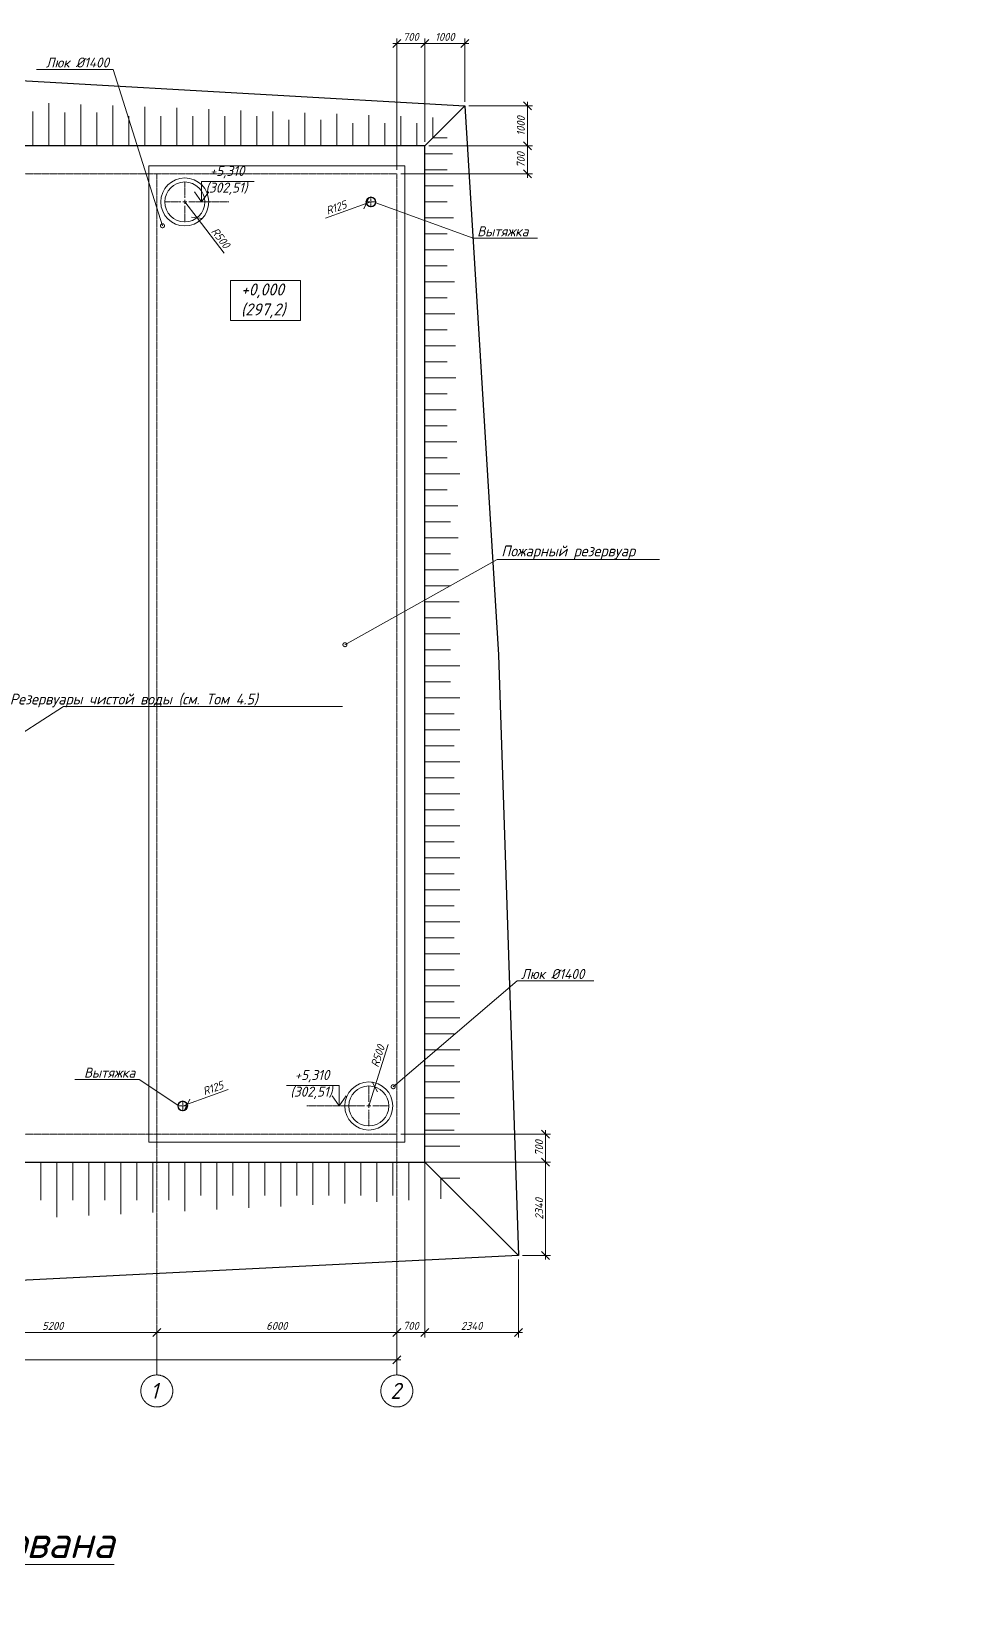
# Model space of a CAD drawing. Header units: millimetres. Extents: x 339888 to 1025294, y -263818 to -40540.
# Drawn here: x 512076 to 535420, y -185458 to -145965 of the extents above; entities that cross this region are included whole.
import ezdxf
from ezdxf import colors
from ezdxf.entities.mleader import LeaderData, LeaderLine
from ezdxf.math import Vec2, Vec3

# ---------------------------------------------------------------- set-up
doc = ezdxf.new("R2010")
doc.units = ezdxf.units.MM
doc.linetypes.add('CENTER2', pattern=[28.575, 19.05, -3.175, 3.175, -3.175])
doc.layers.get('0').update_dxf_attribs({"lineweight": 15})
for name, color, linetype, lineweight in [('0 @ 100', 7, 'Continuous', 15), ('Оси', 126, 'CENTER2', 15), ('Размеры', 250, 'Continuous', 18), ('Размеры @ 100', 250, 'Continuous', 18), ('Размеры @ 200', 250, 'Continuous', 18)]:
    doc.layers.add(name, color=color, linetype=linetype, lineweight=lineweight)
doc.styles.add('ГОСТ 2', font='GOST_Common Italic.ttf', dxfattribs={"height": 2})
doc.styles.add('ГОСТ 2.5', font='GOST_Common Italic.ttf', dxfattribs={"height": 2.5})
doc.styles.add('ГОСТ 3', font='GOST_Common Italic.ttf', dxfattribs={"height": 3})
doc.styles.add('Размерный 2', font='isocpeui.ttf', dxfattribs={"height": 2})
doc.dimstyles.new('ISO-25', dxfattribs={"dimtxt": 2, "dimasz": 1.8, "dimexe": 1, "dimexo": 2, "dimtad": 1, "dimdec": 0, "dimlfac": 100, "dimtxsty": 'Размерный 2', "dimblk": 'OBLIQUE', "dimcen": 2, "dimdle": 1, "dimclrd": 251, "dimclre": 251, "dimadec": 0, "dimazin": 0, "dimtfac": 1, "dimtdec": 0, "dimtmove": 0, "dimatfit": 3, "dimfxl": 1, "dimlwd": 15, "dimlwe": 15, "dimarcsym": 0})
doc.dimstyles.new('ГОСТ_2К', dxfattribs={"dimtxt": 2, "dimasz": 2, "dimexe": 1.25, "dimexo": 1, "dimtad": 1, "dimdec": 0, "dimtxsty": 'ГОСТ 2', "dimblk": 'OBLIQUE', "dimcen": -2.5, "dimdle": 1, "dimclrd": 251, "dimclre": 251, "dimclrt": 256, "dimadec": 1, "dimazin": 0, "dimtfac": 1, "dimtdec": 0, "dimtmove": 0, "dimatfit": 3, "dimfxl": 1, "dimlwd": 15, "dimlwe": 15, "dimarcsym": 1})

# ---------------------------------------------------------------- blocks, each defined once
blk = doc.blocks.new('_Oblique')
at = {"color": 0, "linetype": 'ByBlock', "lineweight": -2}
blk.add_line((-0.5, -0.5), (0.5, 0.5), dxfattribs=at)
blk = doc.blocks.new('*D577')
at = {"color": 251, "lineweight": 15, "transparency": 16777216}
for p, q in [((509906, -178483), (515306, -178483)), ((510006, -179447), (510006, -178358)), ((515206, -179447), (515206, -178358))]:
    blk.add_line(p, q, dxfattribs=at)
at = {"layer": 'Defpoints', "color": 0, "lineweight": 15, "transparency": 16777216}
for p in [(515206, -178483), (510006, -179547), (515206, -179547)]:
    blk.add_point(p, dxfattribs=at)
at = {"color": 251, "lineweight": 15, "transparency": 16777216, "xscale": 200, "yscale": 200, "zscale": 200, "rotation": 180}
blk.add_blockref('_Oblique', (510006, -178483), dxfattribs=at)
at = {"color": 251, "lineweight": 15, "transparency": 16777216, "xscale": 200, "yscale": 200, "zscale": 200}
blk.add_blockref('_Oblique', (515206, -178483), dxfattribs=at)
at = {"lineweight": 15, "transparency": 16777216, "insert": (512606, -178321), "char_height": 200, "attachment_point": 5, "style": 'ГОСТ 2'}
blk.add_mtext('5200', dxfattribs=at)
blk = doc.blocks.new('*D578')
at = {"color": 251, "lineweight": 15, "transparency": 16777216}
for p, q in [((515106, -178483), (521306, -178483)), ((515206, -179447), (515206, -178358)), ((521206, -179447), (521206, -178358))]:
    blk.add_line(p, q, dxfattribs=at)
at = {"layer": 'Defpoints', "color": 0, "lineweight": 15, "transparency": 16777216}
for p in [(521206, -178483), (515206, -179547), (521206, -179547)]:
    blk.add_point(p, dxfattribs=at)
at = {"color": 251, "lineweight": 15, "transparency": 16777216, "xscale": 200, "yscale": 200, "zscale": 200, "rotation": 180}
blk.add_blockref('_Oblique', (515206, -178483), dxfattribs=at)
at = {"color": 251, "lineweight": 15, "transparency": 16777216, "xscale": 200, "yscale": 200, "zscale": 200}
blk.add_blockref('_Oblique', (521206, -178483), dxfattribs=at)
at = {"lineweight": 15, "transparency": 16777216, "insert": (518206, -178321), "char_height": 200, "attachment_point": 5, "style": 'ГОСТ 2'}
blk.add_mtext('6000', dxfattribs=at)
blk = doc.blocks.new('*D579')
at = {"color": 251, "lineweight": 15, "transparency": 16777216}
for p, q in [((521306, -179165), (499706, -179165)), ((499806, -179447), (499806, -179040)), ((521206, -179447), (521206, -179040))]:
    blk.add_line(p, q, dxfattribs=at)
at = {"layer": 'Defpoints', "color": 0, "lineweight": 15, "transparency": 16777216}
for p in [(499806, -179165), (499806, -179547), (521206, -179547)]:
    blk.add_point(p, dxfattribs=at)
at = {"color": 251, "lineweight": 15, "transparency": 16777216, "xscale": 200, "yscale": 200, "zscale": 200, "rotation": 180}
blk.add_blockref('_Oblique', (499806, -179165), dxfattribs=at)
at = {"color": 251, "lineweight": 15, "transparency": 16777216, "xscale": 200, "yscale": 200, "zscale": 200}
blk.add_blockref('_Oblique', (521206, -179165), dxfattribs=at)
at = {"lineweight": 15, "transparency": 16777216, "insert": (510506, -179003), "char_height": 200, "attachment_point": 5, "style": 'ГОСТ 2'}
blk.add_mtext('21400', dxfattribs=at)
blk = doc.blocks.new('_DotSmall')
at = {"color": 0, "linetype": 'ByBlock', "const_width": 0.5}
blk.add_lwpolyline([(-0.0625, 0, 1), (0.0625, 0, 1)], format="xyb", close=True, dxfattribs=at)
blk = doc.blocks.new('*D590')
at = {"color": 251, "lineweight": 15, "transparency": 16777216}
for p, q in [((521906, -174324), (521906, -178608)), ((521106, -178483), (522006, -178483)), ((521206, -179447), (521206, -178358))]:
    blk.add_line(p, q, dxfattribs=at)
at = {"layer": 'Defpoints', "color": 0, "lineweight": 15, "transparency": 16777216}
for p in [(521906, -174224), (521906, -178483), (521206, -179547)]:
    blk.add_point(p, dxfattribs=at)
at = {"color": 251, "lineweight": 15, "transparency": 16777216, "xscale": 200, "yscale": 200, "zscale": 200, "rotation": 180}
blk.add_blockref('_Oblique', (521206, -178483), dxfattribs=at)
at = {"color": 251, "lineweight": 15, "transparency": 16777216, "xscale": 200, "yscale": 200, "zscale": 200}
blk.add_blockref('_Oblique', (521906, -178483), dxfattribs=at)
at = {"lineweight": 15, "transparency": 16777216, "insert": (521556, -178319), "char_height": 200, "attachment_point": 5, "style": 'ГОСТ 2'}
blk.add_mtext('700', dxfattribs=at)
blk = doc.blocks.new('*D591')
at = {"color": 251, "lineweight": 15, "transparency": 16777216}
for p, q in [((521906, -174324), (521906, -178608)), ((524246, -176664), (524246, -178608)), ((521806, -178483), (524346, -178483))]:
    blk.add_line(p, q, dxfattribs=at)
at = {"layer": 'Defpoints', "color": 0, "lineweight": 15, "transparency": 16777216}
for p in [(521906, -174224), (524246, -176564), (524246, -178483)]:
    blk.add_point(p, dxfattribs=at)
at = {"color": 251, "lineweight": 15, "transparency": 16777216, "xscale": 200, "yscale": 200, "zscale": 200, "rotation": 180}
blk.add_blockref('_Oblique', (521906, -178483), dxfattribs=at)
at = {"color": 251, "lineweight": 15, "transparency": 16777216, "xscale": 200, "yscale": 200, "zscale": 200}
blk.add_blockref('_Oblique', (524246, -178483), dxfattribs=at)
at = {"lineweight": 15, "transparency": 16777216, "insert": (523076, -178321), "char_height": 200, "attachment_point": 5, "style": 'ГОСТ 2'}
blk.add_mtext('2340', dxfattribs=at)
blk = doc.blocks.new('*D592')
at = {"color": 251, "lineweight": 15, "transparency": 16777216}
for p, q in [((524927, -174124), (524927, -176664)), ((522006, -174224), (525052, -174224)), ((524346, -176564), (525052, -176564))]:
    blk.add_line(p, q, dxfattribs=at)
at = {"layer": 'Defpoints', "color": 0, "lineweight": 15, "transparency": 16777216}
for p in [(521906, -174224), (524246, -176564), (524927, -176564)]:
    blk.add_point(p, dxfattribs=at)
at = {"color": 251, "lineweight": 15, "transparency": 16777216, "xscale": 200, "yscale": 200, "zscale": 200}
for p, rotation in [((524927, -174224), 90), ((524927, -176564), 270)]:
    blk.add_blockref('_Oblique', p, dxfattribs=dict(at, rotation=rotation))
at = {"lineweight": 15, "transparency": 16777216, "insert": (524765, -175394), "char_height": 200, "attachment_point": 5, "rotation": 90, "style": 'ГОСТ 2'}
blk.add_mtext('2340', dxfattribs=at)
blk = doc.blocks.new('*D593')
at = {"color": 251, "lineweight": 15, "transparency": 16777216}
for p, q in [((521306, -173524), (525052, -173524)), ((524927, -173424), (524927, -174324)), ((522006, -174224), (525052, -174224))]:
    blk.add_line(p, q, dxfattribs=at)
at = {"layer": 'Defpoints', "color": 0, "lineweight": 15, "transparency": 16777216}
for p in [(521206, -173524), (521906, -174224), (524927, -174224)]:
    blk.add_point(p, dxfattribs=at)
at = {"color": 251, "lineweight": 15, "transparency": 16777216, "xscale": 200, "yscale": 200, "zscale": 200}
for p, rotation in [((524927, -173524), 90), ((524927, -174224), 270)]:
    blk.add_blockref('_Oblique', p, dxfattribs=dict(at, rotation=rotation))
at = {"lineweight": 15, "transparency": 16777216, "insert": (524764, -173874), "char_height": 200, "attachment_point": 5, "rotation": 90, "style": 'ГОСТ 2'}
blk.add_mtext('700', dxfattribs=at)
blk = doc.blocks.new('*D594')
at = {"color": 251, "lineweight": 15, "transparency": 16777216}
for p, q in [((522006, -148824), (524595, -148824)), ((524470, -149624), (524470, -148724)), ((521306, -149524), (524595, -149524))]:
    blk.add_line(p, q, dxfattribs=at)
at = {"layer": 'Defpoints', "color": 0, "lineweight": 15, "transparency": 16777216}
for p in [(521906, -148824), (524470, -148824), (521206, -149524)]:
    blk.add_point(p, dxfattribs=at)
at = {"color": 251, "lineweight": 15, "transparency": 16777216, "xscale": 200, "yscale": 200, "zscale": 200}
for p, rotation in [((524470, -148824), 90), ((524470, -149524), 270)]:
    blk.add_blockref('_Oblique', p, dxfattribs=dict(at, rotation=rotation))
at = {"lineweight": 15, "transparency": 16777216, "insert": (524306, -149174), "char_height": 200, "attachment_point": 5, "rotation": 90, "style": 'ГОСТ 2'}
blk.add_mtext('700', dxfattribs=at)
blk = doc.blocks.new('*D595')
at = {"color": 251, "lineweight": 15, "transparency": 16777216}
for p, q in [((523006, -147824), (524595, -147824)), ((524470, -148924), (524470, -147724)), ((522006, -148824), (524595, -148824))]:
    blk.add_line(p, q, dxfattribs=at)
at = {"layer": 'Defpoints', "color": 0, "lineweight": 15, "transparency": 16777216}
for p in [(522906, -147824), (524470, -147824), (521906, -148824)]:
    blk.add_point(p, dxfattribs=at)
at = {"color": 251, "lineweight": 15, "transparency": 16777216, "xscale": 200, "yscale": 200, "zscale": 200}
for p, rotation in [((524470, -147824), 90), ((524470, -148824), 270)]:
    blk.add_blockref('_Oblique', p, dxfattribs=dict(at, rotation=rotation))
at = {"lineweight": 15, "transparency": 16777216, "insert": (524307, -148324), "char_height": 200, "attachment_point": 5, "rotation": 90, "style": 'ГОСТ 2'}
blk.add_mtext('1000', dxfattribs=at)
blk = doc.blocks.new('*D596')
at = {"color": 251, "lineweight": 15, "transparency": 16777216}
for p, q in [((521106, -146260), (522006, -146260)), ((521206, -149424), (521206, -146135)), ((521906, -148724), (521906, -146135))]:
    blk.add_line(p, q, dxfattribs=at)
at = {"layer": 'Defpoints', "color": 0, "lineweight": 15, "transparency": 16777216}
for p in [(521906, -146260), (521906, -148824), (521206, -149524)]:
    blk.add_point(p, dxfattribs=at)
at = {"color": 251, "lineweight": 15, "transparency": 16777216, "xscale": 200, "yscale": 200, "zscale": 200, "rotation": 180}
blk.add_blockref('_Oblique', (521206, -146260), dxfattribs=at)
at = {"color": 251, "lineweight": 15, "transparency": 16777216, "xscale": 200, "yscale": 200, "zscale": 200}
blk.add_blockref('_Oblique', (521906, -146260), dxfattribs=at)
at = {"lineweight": 15, "transparency": 16777216, "insert": (521556, -146096), "char_height": 200, "attachment_point": 5, "style": 'ГОСТ 2'}
blk.add_mtext('700', dxfattribs=at)
blk = doc.blocks.new('*D597')
at = {"color": 251, "lineweight": 15, "transparency": 16777216}
for p, q in [((521806, -146260), (523006, -146260)), ((521906, -148724), (521906, -146135)), ((522906, -147724), (522906, -146135))]:
    blk.add_line(p, q, dxfattribs=at)
at = {"layer": 'Defpoints', "color": 0, "lineweight": 15, "transparency": 16777216}
for p in [(522906, -146260), (522906, -147824), (521906, -148824)]:
    blk.add_point(p, dxfattribs=at)
at = {"color": 251, "lineweight": 15, "transparency": 16777216, "xscale": 200, "yscale": 200, "zscale": 200, "rotation": 180}
blk.add_blockref('_Oblique', (521906, -146260), dxfattribs=at)
at = {"color": 251, "lineweight": 15, "transparency": 16777216, "xscale": 200, "yscale": 200, "zscale": 200}
blk.add_blockref('_Oblique', (522906, -146260), dxfattribs=at)
at = {"lineweight": 15, "transparency": 16777216, "insert": (522406, -146097), "char_height": 200, "attachment_point": 5, "style": 'ГОСТ 2'}
blk.add_mtext('1000', dxfattribs=at)
blk = doc.blocks.new('*U602')
at = {"layer": 'Размеры', "color": 0, "linetype": 'CENTER2', "lineweight": 15, "transparency": 16777216}
for p, q in [((0, 100), (0, 504)), ((-504, 0), (-100, 0)), ((100, 0), (1102, 0)), ((0, -504), (0, -100))]:
    blk.add_line(p, q, dxfattribs=at)
at = {"layer": 'Размеры', "color": 0, "linetype": 'Continuous', "lineweight": 15, "transparency": 16777216}
for p, q in [((-50, 0), (50, 0)), ((0, -50), (0, 50))]:
    blk.add_line(p, q, dxfattribs=at)
blk = doc.blocks.new('*U603')
at = {"layer": 'Размеры', "color": 0, "linetype": 'CENTER2', "lineweight": 15, "transparency": 16777216}
for p, q in [((0, 100), (0, 504)), ((-1552, 0), (-100, 0)), ((100, 0), (504, 0)), ((0, -504), (0, -100))]:
    blk.add_line(p, q, dxfattribs=at)
at = {"layer": 'Размеры', "color": 0, "linetype": 'Continuous', "lineweight": 15, "transparency": 16777216}
for p, q in [((-50, 0), (50, 0)), ((0, -50), (0, 50))]:
    blk.add_line(p, q, dxfattribs=at)
blk = doc.blocks.new('*U663')
at = {"layer": 'Размеры', "color": 0, "linetype": 'CENTER2', "lineweight": 15, "transparency": 16777216}
for p, q in [((-128.5, 0), (-25, 0)), ((0, 25), (0, 128.5)), ((25, 0), (128.5, 0)), ((0, -128.5), (0, -25))]:
    blk.add_line(p, q, dxfattribs=at)
at = {"layer": 'Размеры', "color": 0, "linetype": 'Continuous', "lineweight": 15, "transparency": 16777216}
for p, q in [((-12.5, 0), (12.5, 0)), ((0, -12.5), (0, 12.5))]:
    blk.add_line(p, q, dxfattribs=at)
blk = doc.blocks.new('*D664')
at = {"color": 251, "lineweight": 15, "transparency": 16777216}
for p in [(519426, -150632), (520560, -150224)]:
    blk.add_line(p, (520442, -150266), dxfattribs=at)
at = {"layer": 'Defpoints', "color": 0, "lineweight": 60, "transparency": 16777216}
for p in [(520442, -150266), (520560, -150224)]:
    blk.add_point(p, dxfattribs=at)
at = {"color": 251, "lineweight": 15, "transparency": 16777216, "xscale": 200, "yscale": 200, "zscale": 200, "rotation": 19.81591765829079}
blk.add_blockref('_Oblique', (520442, -150266), dxfattribs=at)
at = {"lineweight": 15, "transparency": 16777216, "insert": (519691, -150364), "char_height": 200, "attachment_point": 5, "rotation": 19.8159, "style": 'ГОСТ 2'}
blk.add_mtext('R125', dxfattribs=at)
blk = doc.blocks.new('_None')
blk = doc.blocks.new('*U665')
at = {"layer": 'Размеры', "color": 0, "linetype": 'CENTER2', "lineweight": 15, "transparency": 16777216}
for p, q in [((-128.5, 0), (-25, 0)), ((0, 25), (0, 128.5)), ((25, 0), (128.5, 0)), ((0, -128.5), (0, -25))]:
    blk.add_line(p, q, dxfattribs=at)
at = {"layer": 'Размеры', "color": 0, "linetype": 'Continuous', "lineweight": 15, "transparency": 16777216}
for p, q in [((-12.5, 0), (12.5, 0)), ((0, -12.5), (0, 12.5))]:
    blk.add_line(p, q, dxfattribs=at)
blk = doc.blocks.new('*D666')
at = {"color": 251, "lineweight": 15, "transparency": 16777216}
for p in [(516986, -172415), (515853, -172824)]:
    blk.add_line(p, (515970, -172781), dxfattribs=at)
at = {"layer": 'Defpoints', "color": 0, "lineweight": 60, "transparency": 16777216}
for p in [(515853, -172824), (515970, -172781)]:
    blk.add_point(p, dxfattribs=at)
at = {"color": 251, "lineweight": 15, "transparency": 16777216, "xscale": 200, "yscale": 200, "zscale": 200, "rotation": 199.8159176583089}
blk.add_blockref('_Oblique', (515970, -172781), dxfattribs=at)
at = {"lineweight": 15, "transparency": 16777216, "insert": (516611, -172378), "char_height": 200, "attachment_point": 5, "rotation": 19.8159, "style": 'ГОСТ 2'}
blk.add_mtext('R125', dxfattribs=at)
blk = doc.blocks.new('*D669')
at = {"color": 251, "lineweight": 15, "transparency": 16777216}
for p in [(515906, -150224), (516890, -151505)]:
    blk.add_line(p, (516211, -150620), dxfattribs=at)
at = {"layer": 'Defpoints', "color": 0, "lineweight": 15, "transparency": 16777216}
for p in [(515906, -150224), (516211, -150620)]:
    blk.add_point(p, dxfattribs=at)
at = {"color": 251, "lineweight": 15, "transparency": 16777216, "xscale": 200, "yscale": 200, "zscale": 200, "rotation": 127.5287515167732}
blk.add_blockref('_Oblique', (516211, -150620), dxfattribs=at)
at = {"lineweight": 15, "transparency": 16777216, "insert": (516801, -151122), "char_height": 200, "attachment_point": 5, "rotation": 307.5288, "style": 'ГОСТ 2'}
blk.add_mtext('R500', dxfattribs=at)
blk = doc.blocks.new('*D672')
at = {"color": 251, "lineweight": 15, "transparency": 16777216}
for p in [(520993, -171283), (520506, -172824)]:
    blk.add_line(p, (520657, -172347), dxfattribs=at)
at = {"layer": 'Defpoints', "color": 0, "lineweight": 15, "transparency": 16777216}
for p in [(520657, -172347), (520506, -172824)]:
    blk.add_point(p, dxfattribs=at)
at = {"color": 251, "lineweight": 15, "transparency": 16777216, "xscale": 200, "yscale": 200, "zscale": 200, "rotation": 252.4470118871802}
blk.add_blockref('_Oblique', (520657, -172347), dxfattribs=at)
at = {"lineweight": 15, "transparency": 16777216, "insert": (520731, -171575), "char_height": 200, "attachment_point": 5, "rotation": 72.447, "style": 'ГОСТ 2'}
blk.add_mtext('R500', dxfattribs=at)

msp = doc.modelspace()

# ---------------------------------------------------------------- linework, layer by layer
at = {"lineweight": 15}
msp.add_lwpolyline([(515006.19013, -173723.61772), (521406.19013, -173723.61772), (521406.19013, -149323.61772), (515006.19013, -149323.61772)], close=True, dxfattribs=at)
at = {"layer": 'Оси'}
for p, q in [((493619.82117, -149523.61772), (521206.19013, -149523.61772)), ((515206.19013, -179547.14258), (515206.19013, -149523.61772)), ((521206.19013, -179547.14258), (521206.19013, -149523.61772)), ((493619.82117, -173523.61772), (521206.19013, -173523.61772))]:
    msp.add_line(p, q, dxfattribs=at)
for centre in [(515206.19013, -179947.14258), (521206.19013, -179947.14258)]:
    msp.add_circle(centre, 400, dxfattribs=at)
at = {"layer": 'Размеры', "lineweight": 15}
for p, q in [((512106.19013, -148823.61772), (512106.19013, -147963.08828)), ((512506.19013, -148823.61772), (512506.19013, -147756.22583)), ((512906.19013, -148823.61772), (512906.19013, -147986.62824)), ((513306.19013, -148823.61772), (513306.19013, -147785.87903)), ((513306.19013, -148823.61772), (513306.19013, -147785.87903)), ((513706.19013, -148823.61772), (513706.19013, -147986.62824)), ((513706.19013, -148823.61772), (513706.19013, -147986.62824)), ((514106.19013, -148823.61772), (514106.19013, -147815.53223)), ((514106.19013, -148823.61772), (514106.19013, -147815.53223)), ((514506.19013, -148823.61772), (514506.19013, -148078.74431)), ((514506.19013, -148823.61772), (514506.19013, -148078.74431)), ((514906.19013, -148823.61772), (514906.19013, -147845.18542)), ((514906.19013, -148823.61772), (514906.19013, -147845.18542)), ((515306.19013, -148823.61772), (515306.19013, -148078.74431)), ((515306.19013, -148823.61772), (515306.19013, -148078.74431)), ((515706.19013, -148823.61772), (515706.19013, -147874.83862)), ((515706.19013, -148823.61772), (515706.19013, -147874.83862)), ((516106.19013, -148823.61772), (516106.19013, -148078.74431)), ((516106.19013, -148823.61772), (516106.19013, -148078.74431)), ((516506.19013, -148823.61772), (516506.19013, -147904.49182)), ((516906.19013, -148823.61772), (516906.19013, -148078.74431)), ((516906.19013, -148823.61772), (516906.19013, -148078.74431)), ((517306.19013, -148823.61772), (517306.19013, -147934.14502)), ((517306.19013, -148823.61772), (517306.19013, -147934.14502)), ((517706.19013, -148823.61772), (517706.19013, -148078.74431)), ((517706.19013, -148823.61772), (517706.19013, -148078.74431)), ((518106.19013, -148823.61772), (518106.19013, -147963.79822)), ((518106.19013, -148823.61772), (518106.19013, -147963.79822)), ((518906.19013, -148823.61772), (518906.19013, -147993.45141)), ((519706.19013, -148823.61772), (519706.19013, -148023.10461)), ((520506.19013, -148823.61772), (520506.19013, -148052.75781)), ((520506.19013, -148823.61772), (520506.19013, -148052.75781)), ((521306.19013, -148823.61772), (521306.19013, -148082.41101)), ((521306.19013, -148823.61772), (521306.19013, -148082.41101)), ((518506.19013, -148823.61772), (518506.19013, -148174.71309)), ((518506.19013, -148823.61772), (518506.19013, -148174.71309)), ((519306.19013, -148823.61772), (519306.19013, -148174.71309)), ((520106.19013, -148823.61772), (520106.19013, -148256.95776)), ((520906.19013, -148823.61772), (520906.19013, -148256.95776)), ((520906.19013, -148823.61772), (520906.19013, -148256.95776)), ((521706.19013, -148823.61772), (521706.19013, -148256.95776)), ((521706.19013, -148823.61772), (521706.19013, -148256.95776)), ((522106.19013, -148623.61772), (522106.19013, -148112.06421)), ((522106.19013, -148623.61772), (522106.19013, -148112.06421)), ((522106.19013, -148623.61772), (522464.13772, -148623.61772)), ((521906.19013, -149023.61772), (522599.72061, -149023.61772)), ((521906.19013, -149423.61772), (522464.13772, -149423.61772)), ((521906.19013, -149823.61772), (522611.39944, -149823.61772)), ((521906.19013, -150223.61772), (522464.13772, -150223.61772)), ((521906.19013, -150623.61772), (522623.07828, -150623.61772)), ((521906.19013, -151023.61772), (522464.13772, -151023.61772)), ((521906.19013, -151423.61772), (522634.75711, -151423.61772)), ((521906.19013, -151823.61772), (522464.13772, -151823.61772)), ((521906.19013, -152223.61772), (522646.43594, -152223.61772)), ((521906.19013, -152623.61772), (522464.13772, -152623.61772)), ((521906.19013, -153023.61772), (522658.11477, -153023.61772)), ((521906.19013, -153423.61772), (522464.13772, -153423.61772)), ((521906.19013, -153823.61772), (522669.7936, -153823.61772)), ((521906.19013, -154223.61772), (522464.13772, -154223.61772)), ((521906.19013, -154623.61772), (522681.47244, -154623.61772)), ((521906.19013, -155023.61772), (522464.13772, -155023.61772)), ((521906.19013, -155423.61772), (522693.15127, -155423.61772)), ((521906.19013, -155823.61772), (522464.13772, -155823.61772)), ((521906.19013, -156223.61772), (522704.8301, -156223.61772)), ((521906.19013, -156623.61772), (522464.13772, -156623.61772)), ((521906.19013, -157023.61772), (522782.23688, -157023.61772)), ((521906.19013, -157423.61772), (522464.13772, -157423.61772)), ((521906.19013, -157823.61772), (522728.18776, -157823.61772)), ((521906.19013, -158223.61772), (522551.98261, -158223.61772)), ((521906.19013, -158623.61772), (522739.8666, -158623.61772)), ((521906.19013, -159023.61772), (522551.98261, -159023.61772)), ((521906.19013, -159423.61772), (522751.54543, -159423.61772)), ((521906.19013, -159823.61772), (522551.98261, -159823.61772)), ((521906.19013, -160223.61772), (522763.22426, -160223.61772)), ((521906.19013, -160623.61772), (522551.98261, -160623.61772)), ((521906.19013, -161023.61772), (522782.23688, -161023.61772)), ((521906.19013, -161423.61772), (522551.98261, -161423.61772)), ((521906.19013, -161823.61772), (522782.23688, -161823.61772)), ((521906.19013, -162223.61772), (522551.98261, -162223.61772)), ((521906.19013, -162623.61772), (522782.23688, -162623.61772)), ((521906.19013, -163023.61772), (522641.90375, -163023.61772)), ((521906.19013, -163423.61772), (522782.23688, -163423.61772)), ((521906.19013, -163823.61772), (522641.90375, -163823.61772)), ((521906.19013, -164223.61772), (522782.23688, -164223.61772)), ((521906.19013, -164623.61772), (522641.90375, -164623.61772)), ((521906.19013, -165023.61772), (522782.23688, -165023.61772)), ((521906.19013, -165423.61772), (522641.90375, -165423.61772)), ((521906.19013, -165823.61772), (522782.23688, -165823.61772)), ((521906.19013, -166223.61772), (522641.90375, -166223.61772)), ((521906.19013, -166623.61772), (522782.23688, -166623.61772)), ((521906.19013, -167023.61772), (522641.90375, -167023.61772)), ((521906.19013, -167423.61772), (522782.23688, -167423.61772)), ((521906.19013, -167823.61772), (522641.90375, -167823.61772)), ((521906.19013, -168223.61772), (522782.23688, -168223.61772)), ((521906.19013, -168623.61772), (522641.90375, -168623.61772)), ((521906.19013, -169023.61772), (522782.23688, -169023.61772)), ((521906.19013, -169423.61772), (522641.90375, -169423.61772)), ((521906.19013, -169823.61772), (522782.23688, -169823.61772)), ((521906.19013, -170223.61772), (522641.90375, -170223.61772)), ((521906.19013, -170623.61772), (522782.23688, -170623.61772)), ((521906.19013, -171023.61772), (522641.90375, -171023.61772)), ((521906.19013, -171423.61772), (522782.23688, -171423.61772)), ((521906.19013, -171823.61772), (522641.90375, -171823.61772)), ((521906.19013, -172223.61772), (522782.23688, -172223.61772)), ((521906.19013, -172623.61772), (522641.90375, -172623.61772)), ((521906.19013, -173023.61772), (522782.23688, -173023.61772)), ((521906.19013, -173423.61772), (522641.90375, -173423.61772)), ((521906.19013, -173823.61772), (522782.23688, -173823.61772)), ((512306.19013, -174223.61772), (512306.19013, -175177.00108)), ((512306.19013, -174223.61772), (512306.19013, -175177.00108)), ((512706.19013, -174223.61772), (512706.19013, -175602.1932)), ((512706.19013, -174223.61772), (512706.19013, -175602.1932)), ((513106.19013, -174223.61772), (513106.19013, -175177.00108)), ((513506.19013, -174223.61772), (513506.19013, -175563.93938)), ((513906.19013, -174223.61772), (513906.19013, -175177.00108)), ((514306.19013, -174223.61772), (514306.19013, -175525.68556)), ((514706.19013, -174223.61772), (514706.19013, -175177.00108)), ((515106.19013, -174223.61772), (515106.19013, -175487.43173)), ((515506.19013, -174223.61772), (515506.19013, -175177.00108)), ((515906.19013, -174223.61772), (515906.19013, -175449.17791)), ((516306.19013, -174223.61772), (516306.19013, -175058.66973)), ((516706.19013, -174223.61772), (516706.19013, -175410.92409)), ((517106.19013, -174223.61772), (517106.19013, -175058.66973)), ((517506.19013, -174223.61772), (517506.19013, -175372.67027)), ((517906.19013, -174223.61772), (517906.19013, -175058.66973)), ((518306.19013, -174223.61772), (518306.19013, -175334.41644)), ((518706.19013, -174223.61772), (518706.19013, -175058.66973)), ((519106.19013, -174223.61772), (519106.19013, -175296.16262)), ((519506.19013, -174223.61772), (519506.19013, -175058.66973)), ((519906.19013, -174223.61772), (519906.19013, -175257.9088)), ((520306.19013, -174223.61772), (520306.19013, -175058.66973)), ((520706.19013, -174223.61772), (520706.19013, -175219.65498)), ((520706.19013, -174223.61772), (520706.19013, -175219.65498)), ((521106.19013, -174223.61772), (521106.19013, -175058.66973)), ((521106.19013, -174223.61772), (521106.19013, -175058.66973)), ((521506.19013, -174223.61772), (521506.19013, -175181.40115)), ((521906.19013, -174223.61772), (521906.19013, -175058.66973)), ((521906.19013, -174223.61772), (522641.90375, -174223.61772)), ((521906.19013, -174423.61772), (521906.19013, -175058.66973)), ((522106.19013, -174223.61772), (522641.90375, -174223.61772)), ((522306.19013, -174623.61772), (522306.19013, -175143.14733)), ((522306.19013, -174623.61772), (522782.23688, -174623.61772))]:
    msp.add_line(p, q, dxfattribs=at)
at = {"layer": 'Размеры', "lineweight": 30}
for p, q in [((521906.19013, -148823.61772), (522906.19013, -147823.61772)), ((521906.19013, -174223.61772), (524246.19013, -176563.61772))]:
    msp.add_line(p, q, dxfattribs=at)
msp.add_lwpolyline([(496606.19013, -146323.61772), (522906.19013, -147823.61772), (523751.2938, -161548.21331), (524246.19013, -176563.61772), (495321.19013, -178008.61772), (496006.19013, -161523.61772), (496606.19013, -146323.61772)], dxfattribs=at)
msp.add_lwpolyline([(499106.19013, -174223.61772), (521906.19013, -174223.61772), (521906.19013, -148823.61772), (499106.19013, -148823.61772)], close=True, dxfattribs=at)
at = {"layer": 'Размеры', "lineweight": 15}
msp.add_lwpolyline([(517044.79747, -153191.28491), (518800.72975, -153191.28491), (518800.72975, -152189.80475), (517044.79747, -152189.80475)], close=True, dxfattribs=at)
for centre, radius in [((515906.19013, -150223.61772), 600), ((515906.19013, -150223.61772), 500), ((520559.50504, -150223.61772), 125), ((520559.50504, -150223.61772), 110.54365), ((520506.19013, -172823.61772), 600), ((520506.19013, -172823.61772), 500), ((515852.87521, -172823.61772), 125), ((515852.87521, -172823.61772), 110.54365)]:
    msp.add_circle(centre, radius, dxfattribs=at)

# ---------------------------------------------------------------- block references
at = {"layer": 'Размеры', "linetype": 'CENTER2', "lineweight": 15}
for name, p in [('*U602', (515906.19013, -150223.61772)), ('*U663', (520559.50504, -150223.61772)), ('*U603', (520506.19013, -172823.61772)), ('*U665', (515852.87521, -172823.61772))]:
    msp.add_blockref(name, p, dxfattribs=at)

# ---------------------------------------------------------------- texts
at = {"layer": '0 @ 100', "lineweight": 15, "insert": (517310.07676, -152261.28491), "char_height": 300, "attachment_point": 1, "style": 'ГОСТ 3'}
msp.add_mtext_dynamic_manual_height_columns('+0,000\\P(297,2)', width=1155.9548338, gutter_width=1500, heights=[0], dxfattribs=at)
at = {"layer": 'Оси', "style": 'ГОСТ 2'}
for s, p in [('1', (515046.66613, -180144.21504)), ('2', (521046.66613, -180144.21504))]:
    msp.add_text(s, height=400, dxfattribs=at).set_placement(p)
at = {"layer": 'Размеры @ 100', "lineweight": 15, "char_height": 250, "attachment_point": 1, "style": 'ГОСТ 3'}
for insert in [(516327.4763, -149323.09402), (518450.81986, -171923.09402)]:
    msp.add_mtext_dynamic_manual_height_columns('\\pi202.08;+5,310\\P\\pi94.981;(302,51)', width=1316.287522, gutter_width=1500, heights=[0], dxfattribs=dict(at, insert=insert))
at = {"layer": 'Размеры @ 200', "lineweight": 15, "insert": (505586.97905, -183324.49169), "char_height": 800, "attachment_point": 1, "style": 'ГОСТ 3'}
msp.add_mtext_dynamic_manual_height_columns('\\pi874.33;{\\LПлан котлована\\P\\pi3279.8;}М 1:200', width=9941.9843377, gutter_width=3000, heights=[0], dxfattribs=at)

# ---------------------------------------------------------------- dimensions: what is measured, and where the dimension line sits
at = {"layer": '0 @ 100', "lineweight": 15}
for base, p1, p2, override, picture, middle in [((521906.19013, -146259.9702), (521206.19013, -149523.61772), (521906.19013, -148823.61772), {"dimscale": 100, "dimtix": 0, "dimtofl": 1, "dimtmove": 0, "dimatfit": 3}, '*D596', (521556.19013, -146096.18232)), ((522906.19013, -146259.9702), (521906.19013, -148823.61772), (522906.19013, -147823.61772), {"dimscale": 100, "dimtix": 0, "dimtofl": 1, "dimtmove": 1, "dimatfit": 3}, '*D597', (522406.19013, -146097.4702)), ((521906.19013, -178483.28094), (521206.19013, -179547.43699), (521906.19013, -174223.61772), {"dimscale": 100, "dimtix": 0, "dimtofl": 1, "dimtmove": 0, "dimatfit": 3}, '*D590', (521556.19013, -178319.49306)), ((524246.19013, -178483.28094), (521906.19013, -174223.61772), (524246.19013, -176563.61772), {"dimscale": 100, "dimtix": 0, "dimtofl": 1, "dimtmove": 1, "dimatfit": 3}, '*D591', (523076.19013, -178320.78094)), ((515206.19013, -178483.28094), (510006.19013, -179547.14258), (515206.19013, -179547.14258), {"dimscale": 100, "dimtix": 0, "dimtofl": 1, "dimtmove": 1, "dimatfit": 3}, '*D577', (512606.19013, -178320.78094)), ((521206.19013, -178483.28094), (515206.19013, -179547.14258), (521206.19013, -179547.14258), {"dimscale": 100, "dimtix": 0, "dimtofl": 1, "dimtmove": 1, "dimatfit": 3}, '*D578', (518206.19013, -178320.78094)), ((499806.19013, -179165.16993), (521206.19013, -179547.14258), (499806.19013, -179547.14258), {"dimscale": 100, "dimtix": 0, "dimtofl": 1, "dimtmove": 1, "dimatfit": 3}, '*D579', (510506.19013, -179002.66993))]:
    dim = msp.add_linear_dim(base=base, p1=p1, p2=p2, dimstyle='ГОСТ_2К', override=override, dxfattribs=at)
    dim.commit()
    dim.dimension.update_dxf_attribs({"geometry": picture, "text_midpoint": middle})
for base, p1, p2, angle, override, picture, middle in [((524469.83765, -147823.61772), (521906.19013, -148823.61772), (522906.19013, -147823.61772), 90, {"dimscale": 100, "dimtix": 0, "dimtofl": 1, "dimtmove": 1, "dimatfit": 3}, '*D595', (524307.33765, -148323.61772)), ((524469.83765, -148823.61772), (521206.19013, -149523.61772), (521906.19013, -148823.61772), 90, {"dimscale": 100, "dimtix": 0, "dimtofl": 1, "dimtmove": 0, "dimatfit": 3}, '*D594', (524306.04977, -149173.61772)), ((524927.32739, -174223.61772), (521206.19013, -173523.61772), (521906.19013, -174223.61772), 90, {"dimscale": 100, "dimtix": 0, "dimtofl": 1, "dimtmove": 0, "dimatfit": 3}, '*D593', (524763.53951, -173873.61772)), ((524927.32739, -176563.61772), (521906.19013, -174223.61772), (524246.19013, -176563.61772), 270, {"dimscale": 100, "dimtix": 0, "dimtofl": 1, "dimtmove": 1, "dimatfit": 3}, '*D592', (524764.82739, -175393.61772))]:
    dim = msp.add_linear_dim(base=base, p1=p1, p2=p2, angle=angle, dimstyle='ГОСТ_2К', override=override, dxfattribs=at)
    dim.commit()
    dim.dimension.update_dxf_attribs({"geometry": picture, "text_midpoint": middle})
for center, mpoint, picture, middle in [((515906.19013, -150223.61772), (516210.76986, -150620.1416), '*D669', (516801.26301, -151122.12718)), ((520559.50504, -150223.61772), (520441.90671, -150265.99263), '*D664', (519690.7085, -150363.9486)), ((520506.19013, -172823.61772), (520656.98397, -172346.8985), '*D672', (520730.59428, -171575.37195)), ((515852.87521, -172823.61772), (515970.47354, -172781.24281), '*D666', (516611.49698, -172377.53118))]:
    dim = msp.add_radius_dim(center=center, mpoint=mpoint, dimstyle='ГОСТ_2К', override={"dimscale": 100, "dimtix": 0, "dimtofl": 1, "dimtmove": 0, "dimatfit": 3}, dxfattribs=at)
    dim.commit()
    dim.dimension.update_dxf_attribs({"geometry": picture, "text_midpoint": middle})

# ---------------------------------------------------------------- leaders
at = {"layer": '0 @ 100', "lineweight": 15, "ltscale": 0.5}
for points in [[(516327.47625, -150223.61772), (516327.4763, -149714.84821), (517643.76382, -149714.84833)], [(519767.10743, -172823.61772), (519767.10738, -172314.84821), (518450.81986, -172314.84833)]]:
    msp.add_leader(points, dimstyle='ISO-25', override={"dimscale": 100, "dimtxt": 0.25, "dimasz": 2.5, "dimgap": 0.625, "dimtad": 0, "dimldrblk": 'Open90'}, dxfattribs=at)
at = {"layer": '0 @ 100', "lineweight": 15}
ml = msp.add_multileader_mtext('Standard', dxfattribs=at)
ml.set_content('Пожарный резервуар', color=256, style='ГОСТ 2.5')
ml.set_leader_properties(color=251, linetype='ByLayer', lineweight=15)
ml.set_arrow_properties(name='DOTSMALL')
ml.build(insert=Vec2(0, 0))
ml.multileader.update_dxf_attribs({"text_left_attachment_type": 6, "text_right_attachment_type": 6, "dogleg_length": 0, "arrow_head_size": 200, "scale": 100})
ctx = ml.context
ctx.base_point, ctx.scale, ctx.char_height, ctx.arrow_head_size, ctx.landing_gap_size, ctx.plane_origin = Vec3(523717.89641, -159163.50196), 100, 270, 200, 100, Vec3(522544.61751, -157022.3356)
ctx.left_attachment, ctx.right_attachment = 6, 6
notes = []
notes.append((ctx, [(0, (1, 1, 0), (523717.89641, -159163.50196), (1, 0), 0, [(0, [(519908.61141, -161291.51613)], 0, [])])]))
ctx.mtext.insert, ctx.mtext.line_spacing_factor, ctx.mtext.flow_direction = Vec3(523817.89641, -158812.50196), 0.8, 5
ml = msp.add_multileader_mtext('Standard', dxfattribs=at)
ml.set_content('Резервуары чистой воды (см. Том 4.5)', color=256, style='ГОСТ 2.5')
ml.set_leader_properties(color=251, linetype='ByLayer', lineweight=15)
ml.set_arrow_properties(name='DOTSMALL')
ml.build(insert=Vec2(0, 0))
ml.multileader.update_dxf_attribs({"text_left_attachment_type": 6, "text_right_attachment_type": 6, "dogleg_length": 0, "arrow_head_size": 200, "scale": 100})
ctx = ml.context
ctx.base_point, ctx.scale, ctx.char_height, ctx.arrow_head_size, ctx.landing_gap_size, ctx.plane_origin = Vec3(512875.58132, -162840.82339), 100, 270, 200, 100, Vec3(510239.75429, -159141.91337)
ctx.left_attachment, ctx.right_attachment, ctx.text_align_type = 6, 6, 1
notes.append((ctx, [(0, (1, 1, 0), (512875.58132, -162840.82339), (1, 0), 0, [(1, [(511343.30465, -161303.4153), (511294.72693, -163855.71609)], 0, [])])]))
ctx.mtext.insert, ctx.mtext.width, ctx.mtext.alignment, ctx.mtext.line_spacing_factor, ctx.mtext.flow_direction = Vec3(514629.74041, -162516.82339), 3494.8381531, 2, 0.8, 5
at = {"layer": 'Размеры @ 100', "lineweight": 15}
ml = msp.add_multileader_mtext('Standard', dxfattribs=at)
ml.set_content('Люк %%C1400', color=256, style='ГОСТ 2.5')
ml.set_leader_properties(color=251, linetype='ByLayer', lineweight=15)
ml.set_arrow_properties(name='DOTSMALL')
ml.build(insert=Vec2(0, 0))
ml.multileader.update_dxf_attribs({"text_left_attachment_type": 6, "text_right_attachment_type": 6, "dogleg_length": 0, "arrow_head_size": 200, "scale": 100})
ctx = ml.context
ctx.base_point, ctx.scale, ctx.char_height, ctx.arrow_head_size, ctx.landing_gap_size, ctx.plane_origin = Vec3(512299.44854, -146913.10363), 100, 250, 200, 100, Vec3(516185.35823, -149581.69469)
ctx.left_attachment, ctx.right_attachment, ctx.text_align_type = 6, 6, 2
notes.append((ctx, [(1, (1, 1, 0), (514112.70612, -146913.10363), (-1, 0), 0, [(0, [(515348.36934, -150817.67772)], 0, [])])]))
ctx.mtext.insert, ctx.mtext.alignment, ctx.mtext.flow_direction = Vec3(514012.70612, -146613.10363), 3, 5
ml = msp.add_multileader_mtext('Standard', dxfattribs=at)
ml.set_content('Вытяжка', color=256, style='ГОСТ 2.5')
ml.set_leader_properties(color=251, linetype='ByLayer', lineweight=15)
ml.set_arrow_properties(name='NONE')
ml.build(insert=Vec2(0, 0))
ml.multileader.update_dxf_attribs({"text_left_attachment_type": 6, "text_right_attachment_type": 6, "dogleg_length": 0, "arrow_head_size": 0, "scale": 100})
ctx = ml.context
ctx.base_point, ctx.scale, ctx.char_height, ctx.arrow_head_size, ctx.landing_gap_size, ctx.plane_origin = Vec3(523115.65248, -151132.16822), 100, 250, 0, 100, Vec3(520648.30959, -150311.58789)
ctx.left_attachment, ctx.right_attachment = 6, 6
notes.append((ctx, [(0, (1, 1, 0), (523115.65248, -151132.16822), (1, 0), 0, [(0, [(520682.87879, -150243.71542)], 0, [])])]))
ctx.mtext.insert, ctx.mtext.flow_direction = Vec3(523215.65248, -150832.16822), 5
ml = msp.add_multileader_mtext('Standard', dxfattribs=at)
ml.set_content('Люк %%C1400', color=256, style='ГОСТ 2.5')
ml.set_leader_properties(color=251, linetype='ByLayer', lineweight=15)
ml.set_arrow_properties(name='DOTSMALL')
ml.build(insert=Vec2(0, 0))
ml.multileader.update_dxf_attribs({"text_left_attachment_type": 6, "text_right_attachment_type": 6, "dogleg_length": 0, "arrow_head_size": 200, "scale": 100})
ctx = ml.context
ctx.base_point, ctx.scale, ctx.char_height, ctx.arrow_head_size, ctx.landing_gap_size, ctx.plane_origin = Vec3(524212.55141, -169698.21639), 100, 250, 200, 100, Vec3(520785.35823, -172181.69469)
ctx.left_attachment, ctx.right_attachment = 6, 6
notes.append((ctx, [(0, (1, 1, 0), (524212.55141, -169698.21639), (1, 0), 0, [(0, [(521115.90008, -172341.7132)], 0, [])])]))
ctx.mtext.insert, ctx.mtext.flow_direction = Vec3(524312.55141, -169398.21639), 5
ml = msp.add_multileader_mtext('Standard', dxfattribs=at)
ml.set_content('Вытяжка', color=256, style='ГОСТ 2.5')
ml.set_leader_properties(color=251, linetype='ByLayer', lineweight=15)
ml.set_arrow_properties(name='NONE')
ml.build(insert=Vec2(0, 0))
ml.multileader.update_dxf_attribs({"text_left_attachment_type": 6, "text_right_attachment_type": 6, "dogleg_length": 0, "arrow_head_size": 0, "scale": 100})
ctx = ml.context
ctx.base_point, ctx.scale, ctx.char_height, ctx.arrow_head_size, ctx.landing_gap_size, ctx.plane_origin = Vec3(513152.39021, -172165.06722), 100, 250, 0, 100, Vec3(515764.07066, -172735.64754)
ctx.left_attachment, ctx.right_attachment, ctx.text_align_type = 6, 6, 2
notes.append((ctx, [(1, (1, 1, 0), (514766.40536, -172165.06722), (-1, 0), 0, [(0, [(515729.50146, -172803.52001)], 0, [])])]))
ctx.mtext.insert, ctx.mtext.alignment, ctx.mtext.flow_direction = Vec3(514666.40536, -171865.06722), 3, 5
for ctx, leaders in notes:
    for number, flags, end, landing, length, lines in leaders:
        leader = LeaderData()
        leader.index, (leader.has_last_leader_line, leader.has_dogleg_vector, leader.attachment_direction) = number, flags
        leader.last_leader_point, leader.dogleg_vector, leader.dogleg_length = Vec3(end), Vec3(landing), length
        for number, points, colour, breaks in lines:
            line = LeaderLine()
            line.index, line.vertices, line.color, line.breaks = number, Vec3.list(points), colors.encode_raw_color(colour), breaks
            leader.lines.append(line)
        ctx.leaders.append(leader)

doc.saveas('drawing.dxf')
